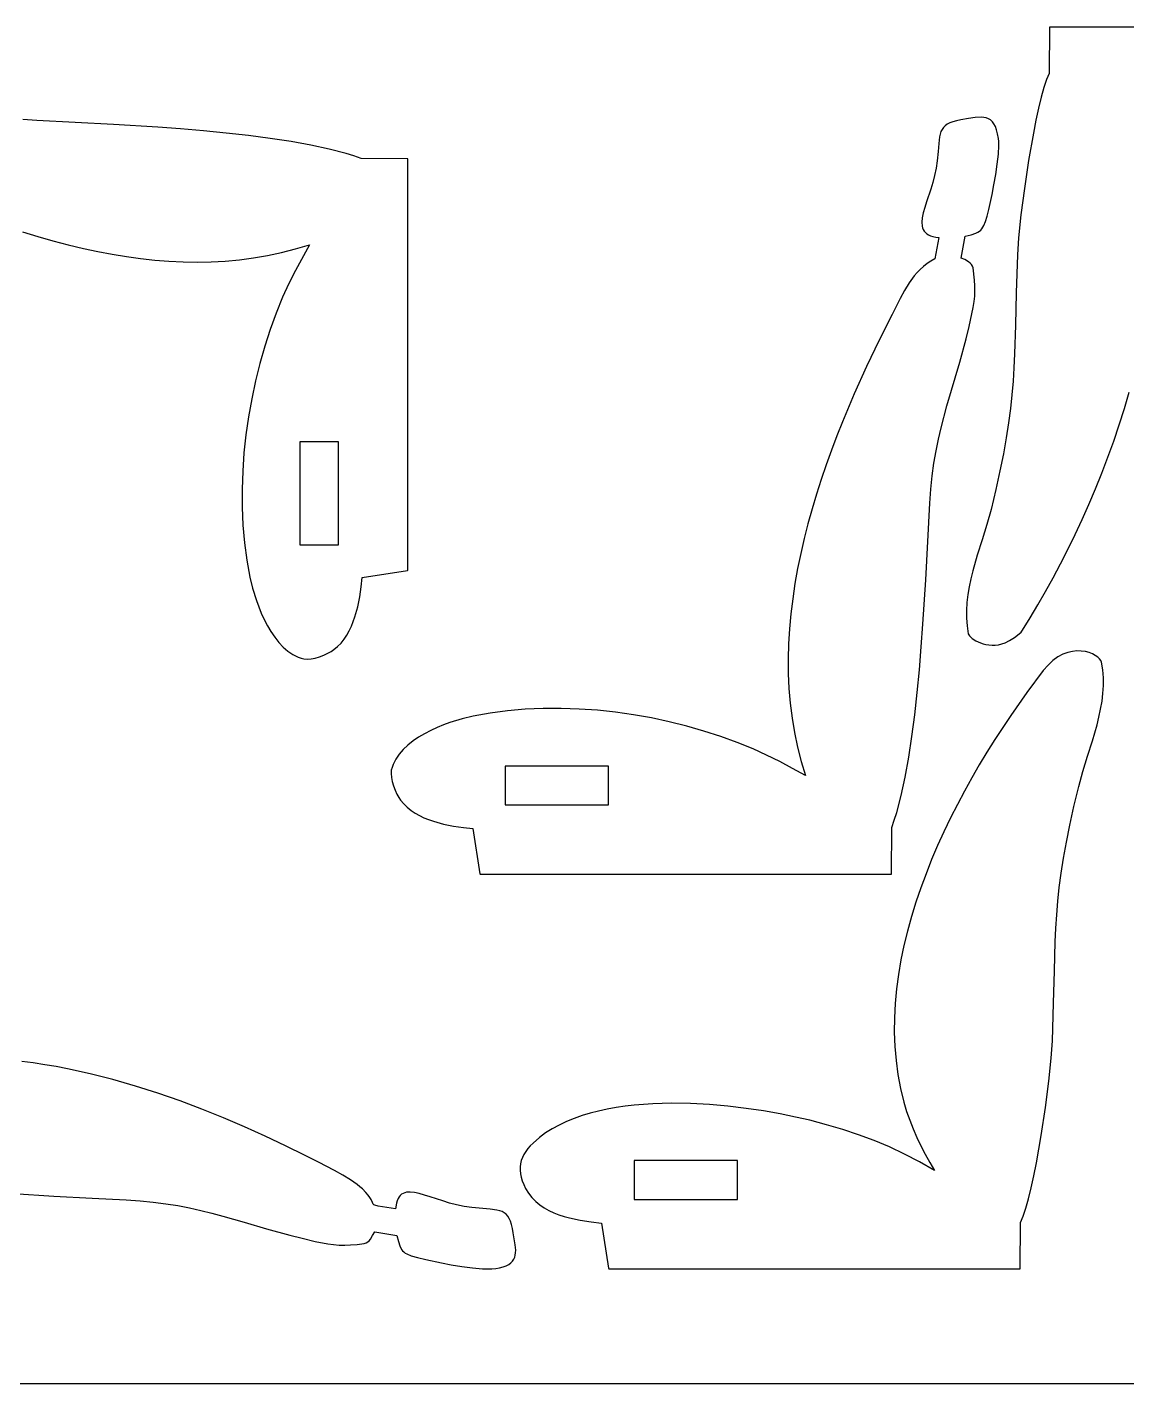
# Model space of a CAD drawing. Extents: x 279 to 859, y 491 to 871.
# Drawn here: x 421.2 to 494.5, y 491 to 581.4 of the extents above; entities that cross this region are included whole.
import ezdxf

# ---------------------------------------------------------------- set-up
doc = ezdxf.new("R2010")
doc.units = 0
doc.layers.get('0').update_dxf_attribs({"linetype": 'CONTINUOUS'})

msp = doc.modelspace()

# ---------------------------------------------------------------- linework, layer by layer
at = {"color": 3}
for p, q in [((489.344872, 581.419444), (489.323272, 578.328744)), ((516.768072, 581.416944), (489.344872, 581.419444)), ((489.146446, 577.92461), (488.96741, 577.39551)), ((489.323272, 578.328744), (489.146446, 577.92461)), ((488.96741, 577.39551), (488.787896, 576.758173)), ((488.609638, 576.029327), (488.434366, 575.225699)), ((488.787896, 576.758173), (488.609638, 576.029327)), ((421.865851, 575.196524), (420.928218, 575.262758)), ((426.969609, 574.929451), (421.865851, 575.196524)), ((482.695743, 575.040362), (482.52241, 574.952101)), ((482.904197, 575.116924), (482.695743, 575.040362)), ((483.151394, 575.183087), (482.904197, 575.116924)), ((483.440951, 575.240153), (483.151394, 575.183087)), ((483.947388, 575.328622), (483.440951, 575.240153)), ((484.397292, 575.396396), (483.947388, 575.328622)), ((484.791137, 575.419161), (484.397292, 575.396396)), ((484.967187, 575.406067), (484.791137, 575.419161)), ((485.129401, 575.372603), (484.967187, 575.406067)), ((485.277838, 575.315729), (485.129401, 575.372603)), ((485.412558, 575.232407), (485.277838, 575.315729)), ((485.533621, 575.119596), (485.412558, 575.232407)), ((485.641085, 574.974259), (485.533621, 575.119596)), ((488.434366, 575.225699), (488.263814, 574.364017)), ((429.916525, 574.745032), (426.969609, 574.929451)), ((431.432531, 574.633021), (429.916525, 574.745032)), ((432.955489, 574.505112), (431.432531, 574.633021)), ((434.469337, 574.359281), (432.955489, 574.505112)), ((435.958016, 574.193506), (434.469337, 574.359281)), ((437.405465, 574.005763), (435.958016, 574.193506)), ((482.055921, 574.289806), (482.017324, 574.104046)), ((482.107926, 574.456065), (482.055921, 574.289806)), ((482.176958, 574.604124), (482.107926, 574.456065)), ((482.266637, 574.735283), (482.176958, 574.604124)), ((482.380582, 574.850842), (482.266637, 574.735283)), ((482.52241, 574.952101), (482.380582, 574.850842)), ((485.735011, 574.793355), (485.641085, 574.974259)), ((485.815458, 574.573846), (485.735011, 574.793355)), ((485.882484, 574.312691), (485.815458, 574.573846)), ((485.936151, 574.006853), (485.882484, 574.312691)), ((488.263814, 574.364017), (487.943797, 572.533406)), ((438.795625, 573.794029), (437.405465, 574.005763)), ((440.112433, 573.556281), (438.795625, 573.794029)), ((441.339831, 573.290497), (440.112433, 573.556281)), ((442.461757, 572.994652), (441.339831, 573.290497)), ((481.965879, 573.668823), (481.924639, 573.139993)), ((482.017324, 574.104046), (481.965879, 573.668823)), ((485.932763, 572.957262), (485.961577, 573.540015)), ((485.956388, 573.790416), (485.936151, 574.006853)), ((485.961577, 573.540015), (485.956388, 573.790416)), ((442.978149, 572.834825), (442.461757, 572.994652)), ((443.462151, 572.666724), (442.978149, 572.834825)), ((446.586451, 572.639124), (443.462151, 572.666724)), ((446.586451, 545.235724), (446.586451, 572.639124)), ((481.864651, 572.507153), (481.789916, 572.012976)), ((481.924639, 573.139993), (481.864651, 572.507153)), ((485.861613, 572.298473), (485.932763, 572.957262)), ((487.943797, 572.533406), (487.663446, 570.671319)), ((481.686113, 571.531825), (481.561779, 571.065919)), ((481.789916, 572.012976), (481.686113, 571.531825)), ((485.639905, 570.912304), (485.760026, 571.603528)), ((485.760026, 571.603528), (485.861613, 572.298473)), ((481.425448, 570.617476), (481.15094, 569.781856)), ((481.561779, 571.065919), (481.425448, 570.617476)), ((485.513151, 570.264681), (485.639905, 570.912304)), ((487.663446, 570.671319), (487.436619, 568.91158)), ((481.15094, 569.781856), (481.029835, 569.399116)), ((485.287351, 569.259753), (485.513151, 570.264681)), ((480.862599, 568.714871), (480.83354, 568.417804)), ((480.930876, 569.042715), (480.862599, 568.714871)), ((481.029835, 569.399116), (480.930876, 569.042715)), ((485.077287, 568.472131), (485.176905, 568.822391)), ((485.176905, 568.822391), (485.287351, 569.259753)), ((487.436619, 568.91158), (487.277175, 567.388013)), ((480.83354, 568.417804), (480.852234, 568.153732)), ((480.852234, 568.153732), (480.882156, 568.034762)), ((480.882156, 568.034762), (480.927217, 567.924873)), ((480.927217, 567.924873), (480.988484, 567.824342)), ((480.988484, 567.824342), (481.067024, 567.733447)), ((484.559812, 567.750733), (484.667413, 567.818305)), ((484.667413, 567.818305), (484.760121, 567.895089)), ((484.760121, 567.895089), (484.840138, 567.982653)), ((484.840138, 567.982653), (484.970897, 568.196406)), ((484.970897, 568.196406), (485.077287, 568.472131)), ((420.906437, 567.772135), (421.912411, 567.465813)), ((421.912411, 567.465813), (422.924681, 567.179239)), ((422.924681, 567.179239), (423.943332, 566.91326)), ((423.943332, 566.91326), (424.968451, 566.668724)), ((440.015551, 566.918524), (439.083751, 565.202012)), ((439.084417, 566.637258), (440.015551, 566.918524)), ((481.067024, 567.733447), (481.163905, 567.652465)), ((481.163905, 567.652465), (481.280192, 567.581672)), ((481.280192, 567.581672), (481.416953, 567.521348)), ((481.416953, 567.521348), (481.575256, 567.471768)), ((481.575256, 567.471768), (481.756166, 567.433211)), ((481.960751, 567.405953), (481.709051, 565.977853)), ((481.756166, 567.433211), (481.960751, 567.405953)), ((483.463251, 566.030553), (483.721451, 567.496053)), ((483.721451, 567.496053), (484.125667, 567.58757)), ((484.125667, 567.58757), (484.435121, 567.6908)), ((484.435121, 567.6908), (484.559812, 567.750733)), ((487.277175, 567.388013), (487.198972, 566.234444)), ((424.968451, 566.668724), (425.921312, 566.463375)), ((425.921312, 566.463375), (426.872102, 566.281528)), ((426.872102, 566.281528), (427.820912, 566.124461)), ((427.820912, 566.124461), (428.767829, 565.993451)), ((435.350723, 565.913219), (436.285698, 566.036629)), ((436.285698, 566.036629), (437.219579, 566.197587)), ((437.219579, 566.197587), (438.152456, 566.397372)), ((438.152456, 566.397372), (439.084417, 566.637258)), ((483.691601, 565.924242), (483.463251, 566.030553)), ((487.198972, 566.234444), (487.124473, 563.721634)), ((428.767829, 565.993451), (429.712943, 565.889774)), ((429.712943, 565.889774), (430.656342, 565.814707)), ((430.656342, 565.814707), (431.598115, 565.769527)), ((431.598115, 565.769527), (432.538351, 565.755512)), ((432.538351, 565.755512), (433.477139, 565.773937)), ((433.477139, 565.773937), (434.414566, 565.826081)), ((434.414566, 565.826081), (435.350723, 565.913219)), ((439.083751, 565.202012), (438.648985, 564.338351)), ((480.721768, 565.276471), (480.517632, 565.066225)), ((480.941403, 565.47397), (480.721768, 565.276471)), ((481.178112, 565.657509), (480.941403, 565.47397)), ((481.433469, 565.825874), (481.178112, 565.657509)), ((481.709051, 565.977853), (481.433469, 565.825874)), ((483.936901, 565.782315), (483.691601, 565.924242)), ((484.04772, 565.697226), (483.936901, 565.782315)), ((484.140951, 565.602307), (484.04772, 565.697226)), ((484.20932, 565.497252), (484.140951, 565.602307)), ((484.245551, 565.381753), (484.20932, 565.497252)), ((484.346242, 564.547587), (484.245551, 565.381753)), ((438.648985, 564.338351), (438.233851, 563.425424)), ((479.982463, 564.371128), (479.6743, 563.866228)), ((480.327419, 564.844443), (479.982463, 564.371128)), ((480.517632, 565.066225), (480.327419, 564.844443)), ((484.368714, 564.182042), (484.346242, 564.547587)), ((438.233851, 563.425424), (437.804349, 562.365306)), ((479.390328, 563.339446), (478.844551, 562.259053)), ((479.6743, 563.866228), (479.390328, 563.339446)), ((484.31606, 563.127056), (484.354338, 563.485485)), ((484.354338, 563.485485), (484.371651, 563.832578)), ((484.371651, 563.832578), (484.368714, 564.182042)), ((487.124473, 563.721634), (487.074, 561.563031)), ((484.173751, 562.321353), (484.256103, 562.743581)), ((484.256103, 562.743581), (484.31606, 563.127056)), ((437.804349, 562.365306), (437.407567, 561.272528)), ((478.844551, 562.259053), (477.987757, 560.559341)), ((483.983641, 561.467379), (484.173751, 562.321353)), ((487.074, 561.563031), (487.014813, 559.637584)), ((437.407567, 561.272528), (437.044871, 560.151063)), ((483.359446, 559.102228), (483.782739, 560.650236)), ((483.782739, 560.650236), (483.983641, 561.467379)), ((437.044871, 560.151063), (436.717631, 559.004887)), ((477.987757, 560.559341), (477.143713, 558.798691)), ((436.717631, 559.004887), (436.427212, 557.837972)), ((477.143713, 558.798691), (476.323881, 556.983864)), ((482.503113, 556.181828), (483.359446, 559.102228)), ((487.014813, 559.637584), (486.971721, 558.724466)), ((486.971721, 558.724466), (486.914172, 557.824244)), ((436.427212, 557.837972), (436.174983, 556.654295)), ((476.323881, 556.983864), (475.53972, 555.121621)), ((486.914172, 557.824244), (486.838075, 556.921785)), ((494.335148, 555.995602), (494.656397, 557.090344)), ((436.174983, 556.654295), (435.962311, 555.457829)), ((482.113623, 554.712583), (482.503113, 556.181828)), ((486.838075, 556.921785), (486.739337, 556.001959)), ((435.962311, 555.457829), (435.790564, 554.252549)), ((486.739337, 556.001959), (486.613866, 555.049635)), ((493.990177, 554.907126), (494.335148, 555.995602)), ((435.790564, 554.252549), (435.661108, 553.042429)), ((475.53972, 555.121621), (475.164597, 554.174833)), ((481.938073, 553.954513), (482.113623, 554.712583)), ((486.613866, 555.049635), (486.457569, 554.049681)), ((493.623042, 553.826532), (493.990177, 554.907126)), ((475.164597, 554.174833), (474.802689, 553.218727)), ((481.778949, 553.17274), (481.938073, 553.954513)), ((486.457569, 554.049681), (486.266354, 552.986966)), ((493.235303, 552.755441), (493.623042, 553.826532)), ((435.661108, 553.042429), (435.575311, 551.831444)), ((474.802689, 553.218727), (474.455428, 552.254148)), ((481.638973, 552.361211), (481.778949, 553.17274)), ((486.266354, 552.986966), (486.036127, 551.846359)), ((492.828516, 551.695469), (493.235303, 552.755441)), ((435.575311, 551.831444), (435.534541, 550.623567)), ((474.455428, 552.254148), (474.124248, 551.281943)), ((481.520867, 551.513872), (481.638973, 552.361211)), ((486.036127, 551.846359), (485.762798, 550.612729)), ((492.404241, 550.648235), (492.828516, 551.695469)), ((474.124248, 551.281943), (473.81058, 550.302955)), ((481.361151, 549.687553), (481.427352, 550.624671)), ((481.427352, 550.624671), (481.520867, 551.513872)), ((491.964036, 549.615358), (492.404241, 550.648235)), ((435.534541, 550.623567), (435.540165, 549.422774)), ((473.81058, 550.302955), (473.515857, 549.31803)), ((485.762798, 550.612729), (485.442272, 549.270944)), ((435.540165, 549.422774), (435.593551, 548.233039)), ((473.515857, 549.31803), (473.241512, 548.328015)), ((481.094104, 544.583265), (481.361151, 549.687553)), ((485.442272, 549.270944), (485.168495, 548.27594)), ((491.50946, 548.598456), (491.964036, 549.615358)), ((435.593551, 548.233039), (435.696065, 547.058336)), ((473.241512, 548.328015), (472.988976, 547.333753)), ((485.168495, 548.27594), (484.853289, 547.258524)), ((491.04207, 547.599148), (491.50946, 548.598456)), ((435.696065, 547.058336), (435.849076, 545.902639)), ((472.988976, 547.333753), (472.759683, 546.33609)), ((484.853289, 547.258524), (484.529428, 546.224277)), ((490.563425, 546.619051), (491.04207, 547.599148)), ((472.759683, 546.33609), (472.555064, 545.335872)), ((484.529428, 546.224277), (484.229685, 545.178781)), ((490.075084, 545.659784), (490.563425, 546.619051)), ((435.849076, 545.902639), (436.053951, 544.769924)), ((443.534851, 544.739124), (446.563551, 545.212524)), ((446.563551, 545.212524), (446.586451, 545.235724)), ((472.555064, 545.335872), (472.376553, 544.333944)), ((489.578604, 544.722966), (490.075084, 545.659784)), ((436.053951, 544.769924), (436.23288, 544.026544)), ((443.467916, 544.113524), (443.534851, 544.739124)), ((472.376553, 544.333944), (472.225582, 543.33115)), ((480.909741, 541.636771), (481.094104, 544.583265)), ((484.099099, 544.65356), (483.986834, 544.127619)), ((484.229685, 545.178781), (484.099099, 544.65356)), ((489.075545, 543.810214), (489.578604, 544.722966)), ((436.23288, 544.026544), (436.485837, 543.207591)), ((443.239507, 542.786934), (443.372773, 543.456329)), ((443.372773, 543.456329), (443.467916, 544.113524)), ((483.896985, 543.601656), (483.833649, 543.07637)), ((483.986834, 544.127619), (483.896985, 543.601656)), ((488.567464, 542.923148), (489.075545, 543.810214)), ((436.485837, 543.207591), (436.640625, 542.784323)), ((436.640625, 542.784323), (436.814579, 542.35962)), ((443.058201, 542.124737), (443.239507, 542.786934)), ((472.225582, 543.33115), (472.103583, 542.328337)), ((483.833649, 543.07637), (483.800923, 542.552458)), ((483.800923, 542.552458), (483.802904, 542.030618)), ((488.055921, 542.063385), (488.567464, 542.923148)), ((436.814579, 542.35962), (437.007919, 541.939302)), ((437.007919, 541.939302), (437.220864, 541.529187)), ((442.818939, 541.489131), (442.946434, 541.802398)), ((442.946434, 541.802398), (443.058201, 542.124737)), ((472.103583, 542.328337), (472.011989, 541.32635)), ((480.797759, 540.121055), (480.909741, 541.636771)), ((483.802904, 542.030618), (483.843688, 541.511547)), ((487.542472, 541.232544), (488.055921, 542.063385)), ((437.220864, 541.529187), (437.453633, 541.135095)), ((437.453633, 541.135095), (437.706446, 540.762845)), ((437.706446, 540.762845), (437.979523, 540.418257)), ((442.329686, 540.628011), (442.511804, 540.899513)), ((442.511804, 540.899513), (442.674475, 541.187361)), ((442.674475, 541.187361), (442.818939, 541.489131)), ((472.011989, 541.32635), (471.952232, 540.326034)), ((483.843688, 541.511547), (483.927372, 540.995944)), ((483.927372, 540.995944), (483.954196, 540.925161)), ((483.954196, 540.925161), (484.005817, 540.847937)), ((484.005817, 540.847937), (484.176613, 540.683442)), ((484.176613, 540.683442), (484.426088, 540.521027)), ((486.6812, 540.5369), (487.015072, 540.739694)), ((487.015072, 540.739694), (487.320819, 540.978263)), ((487.320819, 540.978263), (487.445655, 541.104693)), ((487.445655, 541.104693), (487.542472, 541.232544)), ((437.979523, 540.418257), (438.273084, 540.107151)), ((438.273084, 540.107151), (438.587347, 539.835345)), ((438.587347, 539.835345), (438.922533, 539.608659)), ((441.243335, 539.691488), (441.472272, 539.815549)), ((441.472272, 539.815549), (441.654251, 539.935824)), ((441.654251, 539.935824), (441.902149, 540.143742)), ((441.902149, 540.143742), (442.12688, 540.375279)), ((442.12688, 540.375279), (442.329686, 540.628011)), ((471.952232, 540.326034), (471.925745, 539.328234)), ((480.669876, 538.598403), (480.797759, 540.121055)), ((484.426088, 540.521027), (484.740572, 540.379256)), ((484.740572, 540.379256), (484.91792, 540.321915)), ((484.91792, 540.321915), (485.106394, 540.276697)), ((485.106394, 540.276697), (485.304284, 540.245923)), ((485.304284, 540.245923), (485.509882, 540.231914)), ((485.509882, 540.231914), (485.721478, 540.236991)), ((485.721478, 540.236991), (485.937365, 540.263474)), ((485.937365, 540.263474), (486.155832, 540.313685)), ((486.155832, 540.313685), (486.375172, 540.389944)), ((486.375172, 540.389944), (486.6812, 540.5369)), ((490.867536, 539.821849), (490.552353, 539.748995)), ((491.171029, 539.851255), (490.867536, 539.821849)), ((491.459393, 539.842882), (491.171029, 539.851255)), ((491.729185, 539.802398), (491.459393, 539.842882)), ((491.976967, 539.735472), (491.729185, 539.802398)), ((438.922533, 539.608659), (439.278861, 539.432912)), ((439.278861, 539.432912), (439.465022, 539.365959)), ((439.465022, 539.365959), (439.656551, 539.313924)), ((439.656551, 539.313924), (439.87738, 539.293335)), ((439.87738, 539.293335), (440.134067, 539.316779)), ((440.134067, 539.316779), (440.412808, 539.376286)), ((440.412808, 539.376286), (440.699801, 539.463887)), ((440.699801, 539.463887), (440.981244, 539.571611)), ((440.981244, 539.571611), (441.243335, 539.691488)), ((471.925745, 539.328234), (471.93396, 538.333795)), ((489.243547, 538.909721), (488.92153, 538.534594)), ((489.571078, 539.213056), (489.243547, 538.909721)), ((489.900684, 539.450267), (489.571078, 539.213056)), ((490.228922, 539.627024), (489.900684, 539.450267)), ((490.552353, 539.748995), (490.228922, 539.627024)), ((492.199296, 539.647774), (491.976967, 539.735472)), ((492.392732, 539.544971), (492.199296, 539.647774)), ((492.553834, 539.432733), (492.392732, 539.544971)), ((492.679162, 539.316728), (492.553834, 539.432733)), ((492.765274, 539.202626), (492.679162, 539.316728)), ((492.80873, 539.096094), (492.765274, 539.202626)), ((492.892568, 538.58124), (492.80873, 539.096094)), ((471.93396, 538.333795), (471.978309, 537.343564)), ((480.524065, 537.084849), (480.669876, 538.598403)), ((488.92153, 538.534594), (487.837512, 537.085247)), ((492.933445, 538.062642), (492.892568, 538.58124)), ((492.935466, 537.541037), (492.933445, 538.062642)), ((471.978309, 537.343564), (472.060226, 536.358384)), ((480.358301, 535.596428), (480.524065, 537.084849)), ((487.837512, 537.085247), (486.756993, 535.54965)), ((492.902738, 537.017158), (492.935466, 537.541037)), ((472.060226, 536.358384), (472.181142, 535.379102)), ((492.749455, 535.965527), (492.839366, 536.491743)), ((492.839366, 536.491743), (492.902738, 537.017158)), ((450.191595, 535.321033), (449.372585, 535.068242)), ((450.934951, 535.499453), (450.191595, 535.321033)), ((452.069368, 535.703814), (450.934951, 535.499453)), ((453.226073, 535.856538), (452.069368, 535.703814)), ((454.401191, 535.958958), (453.226073, 535.856538)), ((455.590846, 536.012407), (454.401191, 535.958958)), ((456.791164, 536.018219), (455.590846, 536.012407)), ((457.998269, 535.977727), (456.791164, 536.018219)), ((459.208285, 535.892265), (457.998269, 535.977727)), ((460.417338, 535.763165), (459.208285, 535.892265)), ((461.621553, 535.591762), (460.417338, 535.763165)), ((462.817054, 535.379389), (461.621553, 535.591762)), ((463.999965, 535.12738), (462.817054, 535.379389)), ((472.181142, 535.379102), (472.34249, 534.406562)), ((480.170558, 534.149172), (480.358301, 535.596428)), ((486.756993, 535.54965), (486.222311, 534.752171)), ((492.506443, 534.913632), (492.637112, 535.439245)), ((492.637112, 535.439245), (492.749455, 535.965527)), ((448.104128, 534.545983), (447.693951, 534.332915)), ((448.524508, 534.739422), (448.104128, 534.545983)), ((448.949269, 534.913439), (448.524508, 534.739422)), ((449.372585, 535.068242), (448.949269, 534.913439)), ((465.166412, 534.837067), (463.999965, 535.12738)), ((466.312519, 534.509784), (465.166412, 534.837067)), ((467.434412, 534.146865), (466.312519, 534.509784)), ((472.34249, 534.406562), (472.545702, 533.441611)), ((486.222311, 534.752171), (485.693621, 533.936324)), ((492.206548, 533.867357), (492.506443, 534.913632)), ((446.582872, 533.573864), (446.271742, 533.280207)), ((446.9275, 533.847063), (446.582872, 533.573864)), ((447.2998, 534.100011), (446.9275, 533.847063)), ((447.693951, 534.332915), (447.2998, 534.100011)), ((468.528214, 533.749644), (467.434412, 534.146865)), ((469.590051, 533.319453), (468.528214, 533.749644)), ((479.95881, 532.759115), (480.170558, 534.149172)), ((485.693621, 533.936324), (485.17263, 533.103176)), ((491.882616, 532.832587), (492.206548, 533.867357)), ((445.773263, 532.63069), (445.597562, 532.274415)), ((445.999931, 532.965885), (445.773263, 532.63069)), ((446.271742, 533.280207), (445.999931, 532.965885)), ((470.490453, 532.909734), (469.590051, 533.319453)), ((471.361838, 532.471478), (470.490453, 532.909734)), ((472.545702, 533.441611), (472.792212, 532.485092)), ((479.721032, 531.442291), (479.95881, 532.759115)), ((485.17263, 533.103176), (484.661044, 532.253791)), ((491.567495, 531.815204), (491.882616, 532.832587)), ((445.478651, 531.896853), (445.458033, 531.676036)), ((445.458033, 531.676036), (445.481462, 531.419384)), ((445.530644, 532.088308), (445.478651, 531.896853)), ((445.597562, 532.274415), (445.530644, 532.088308)), ((472.220681, 532.011809), (471.361838, 532.471478)), ((473.083451, 531.537853), (472.220681, 532.011809)), ((472.792212, 532.485092), (473.083451, 531.537853)), ((484.661044, 532.253791), (484.160569, 531.389235)), ((491.29403, 530.821094), (491.567495, 531.815204)), ((445.481462, 531.419384), (445.540964, 531.140691)), ((445.540964, 531.140691), (445.628563, 530.853753)), ((445.628563, 530.853753), (445.736287, 530.572364)), ((479.455196, 530.214734), (479.721032, 531.442291)), ((484.160569, 531.389235), (483.67291, 530.510573)), ((490.972517, 529.474542), (491.29403, 530.821094)), ((445.736287, 530.572364), (445.856159, 530.310321)), ((445.856159, 530.310321), (445.980205, 530.081419)), ((445.980205, 530.081419), (446.100451, 529.899453)), ((446.100451, 529.899453), (446.308431, 529.651552)), ((479.159278, 529.092476), (479.455196, 530.214734)), ((483.67291, 530.510573), (483.199774, 529.618869)), ((446.308431, 529.651552), (446.540009, 529.42681)), ((446.540009, 529.42681), (446.792762, 529.22399)), ((446.792762, 529.22399), (447.06427, 529.041851)), ((447.06427, 529.041851), (447.352111, 528.879156)), ((478.999405, 528.575846), (479.159278, 529.092476)), ((483.199774, 529.618869), (482.742867, 528.71519)), ((490.698555, 528.237792), (490.972517, 529.474542)), ((447.352111, 528.879156), (447.653865, 528.734665)), ((447.653865, 528.734665), (447.96711, 528.607139)), ((447.96711, 528.607139), (448.289426, 528.49534)), ((448.289426, 528.49534), (448.951584, 528.313967)), ((448.951584, 528.313967), (449.62097, 528.180635)), ((449.62097, 528.180635), (450.278215, 528.085434)), ((450.278215, 528.085434), (450.903951, 528.018453)), ((478.803651, 524.966953), (478.831251, 528.091553)), ((478.831251, 528.091553), (478.999405, 528.575846)), ((482.742867, 528.71519), (482.303894, 527.8006)), ((490.468004, 527.095495), (490.698555, 528.237792)), ((450.903951, 528.018453), (451.377151, 524.989853)), ((482.303894, 527.8006), (481.884562, 526.876165)), ((481.884562, 526.876165), (481.486576, 525.94295)), ((490.276722, 526.032305), (490.468004, 527.095495)), ((481.486576, 525.94295), (481.111643, 525.002019)), ((490.120571, 525.032874), (490.276722, 526.032305)), ((451.377151, 524.989853), (451.400351, 524.966953)), ((451.400351, 524.966953), (478.803651, 524.966953)), ((481.111643, 525.002019), (480.761468, 524.054439)), ((489.995409, 524.081854), (490.120571, 525.032874)), ((480.761468, 524.054439), (480.437758, 523.101274)), ((489.897097, 523.163897), (489.995409, 524.081854)), ((480.437758, 523.101274), (480.142218, 522.14359)), ((489.821493, 522.263657), (489.897097, 523.163897)), ((480.142218, 522.14359), (479.876555, 521.182452)), ((489.764457, 521.365785), (489.821493, 522.263657)), ((479.876555, 521.182452), (479.642474, 520.218924)), ((489.721849, 520.454933), (489.764457, 521.365785)), ((479.642474, 520.218924), (479.441681, 519.254073)), ((489.663357, 518.532902), (489.721849, 520.454933)), ((479.441681, 519.254073), (479.275883, 518.288963)), ((479.275883, 518.288963), (479.146785, 517.32466)), ((489.612891, 516.374783), (489.663357, 518.532902)), ((479.146785, 517.32466), (479.056093, 516.362229)), ((479.056093, 516.362229), (479.005514, 515.402734)), ((489.53733, 513.857794), (489.612891, 516.374783)), ((479.005514, 515.402734), (478.996753, 514.447242)), ((478.996753, 514.447242), (479.031516, 513.496817)), ((489.458774, 512.699639), (489.53733, 513.857794)), ((479.031516, 513.496817), (479.111509, 512.552524)), ((489.29965, 511.176351), (489.458774, 512.699639)), ((421.621845, 512.389133), (420.864758, 512.485757)), ((422.380037, 512.27614), (421.621845, 512.389133)), ((423.138884, 512.147378), (422.380037, 512.27614)), ((423.897934, 512.003452), (423.138884, 512.147378)), ((425.414841, 511.672515), (423.897934, 512.003452)), ((479.111509, 512.552524), (479.238439, 511.61543)), ((426.927151, 511.28815), (425.414841, 511.672515)), ((428.431256, 510.855179), (426.927151, 511.28815)), ((429.923548, 510.378423), (428.431256, 510.855179)), ((479.238439, 511.61543), (479.41401, 510.686598)), ((489.073526, 509.419972), (489.29965, 511.176351)), ((431.400421, 509.862704), (429.923548, 510.378423)), ((479.41401, 510.686598), (479.63993, 509.767094)), ((432.858265, 509.312843), (431.400421, 509.862704)), ((434.293475, 508.733662), (432.858265, 509.312843)), ((458.732248, 509.043618), (458.187991, 508.878909)), ((459.292413, 509.187999), (458.732248, 509.043618)), ((459.866895, 509.312825), (459.292413, 509.187999)), ((460.4541, 509.418871), (459.866895, 509.312825)), ((461.052436, 509.50691), (460.4541, 509.418871)), ((461.660311, 509.577717), (461.052436, 509.50691)), ((462.276132, 509.632066), (461.660311, 509.577717)), ((462.898306, 509.670732), (462.276132, 509.632066)), ((464.155343, 509.704107), (462.898306, 509.670732)), ((465.418681, 509.684037), (464.155343, 509.704107)), ((466.675579, 509.616714), (465.418681, 509.684037)), ((467.913296, 509.508332), (466.675579, 509.616714)), ((469.119091, 509.365083), (467.913296, 509.508332)), ((470.280223, 509.193162), (469.119091, 509.365083)), ((471.383951, 508.998762), (470.280223, 509.193162)), ((479.63993, 509.767094), (479.819561, 509.165274)), ((479.819561, 509.165274), (480.023057, 508.574879)), ((488.793968, 507.562544), (489.073526, 509.419972)), ((435.702441, 508.129982), (434.293475, 508.733662)), ((437.081557, 507.506625), (435.702441, 508.129982)), ((456.666603, 508.255066), (456.201909, 508.0013)), ((457.153576, 508.485407), (456.666603, 508.255066)), ((457.661237, 508.693096), (457.153576, 508.485407)), ((458.187991, 508.878909), (457.661237, 508.693096)), ((472.417534, 508.788075), (471.383951, 508.998762)), ((473.36823, 508.567294), (472.417534, 508.788075)), ((474.48347, 508.275254), (473.36823, 508.567294)), ((475.566102, 507.956438), (474.48347, 508.275254)), ((480.023057, 508.574879), (480.249186, 507.99511)), ((438.427214, 506.868413), (437.081557, 507.506625)), ((455.34573, 507.420394), (454.922226, 507.055101)), ((455.761087, 507.723334), (455.34573, 507.420394)), ((456.201909, 508.0013), (455.761087, 507.723334)), ((476.621466, 507.606319), (475.566102, 507.956438)), ((477.654905, 507.220369), (476.621466, 507.606319)), ((480.249186, 507.99511), (480.496718, 507.425169)), ((480.496718, 507.425169), (480.764419, 506.864257)), ((488.474542, 505.736111), (488.793968, 507.562544)), ((439.735806, 506.220166), (438.427214, 506.868413)), ((454.434898, 506.488102), (454.314483, 506.29216)), ((454.576757, 506.680263), (454.434898, 506.488102)), ((454.739415, 506.869107), (454.576757, 506.680263)), ((454.922226, 507.055101), (454.739415, 506.869107)), ((478.671759, 506.79406), (477.654905, 507.220369)), ((479.677371, 506.322863), (478.671759, 506.79406)), ((480.677081, 505.802251), (479.677371, 506.322863)), ((480.764419, 506.864257), (481.05106, 506.311573)), ((440.618039, 505.782135), (439.735806, 506.220166)), ((441.701018, 505.223391), (440.618039, 505.782135)), ((454.060173, 505.461269), (454.056658, 505.23944)), ((454.088357, 505.676991), (454.060173, 505.461269)), ((454.140568, 505.887069), (454.088357, 505.676991)), ((454.216158, 506.091971), (454.140568, 505.887069)), ((454.314483, 506.29216), (454.216158, 506.091971)), ((481.67623, 505.227694), (480.677081, 505.802251)), ((481.05106, 506.311573), (481.355407, 505.766318)), ((481.355407, 505.766318), (481.67623, 505.227694)), ((488.304119, 504.87578), (488.474542, 505.736111)), ((442.246295, 504.918276), (441.701018, 505.223391)), ((442.755967, 504.60641), (442.246295, 504.918276)), ((443.201436, 504.295604), (442.755967, 504.60641)), ((454.056658, 505.23944), (454.07846, 505.011038)), ((454.07846, 505.011038), (454.126223, 504.775598)), ((454.126223, 504.775598), (454.200592, 504.532654)), ((454.200592, 504.532654), (454.302212, 504.281741)), ((488.128816, 504.072713), (488.304119, 504.87578)), ((420.292985, 503.680291), (422.997006, 503.51087)), ((443.391158, 504.143038), (443.201436, 504.295604)), ((443.554106, 503.993666), (443.391158, 504.143038)), ((443.77121, 503.766468), (443.554106, 503.993666)), ((443.932813, 503.575433), (443.77121, 503.766468)), ((446.16591, 503.638509), (446.078311, 503.560413)), ((446.262676, 503.699279), (446.16591, 503.638509)), ((446.368418, 503.743797), (446.262676, 503.699279)), ((446.482946, 503.773139), (446.368418, 503.743797)), ((446.737593, 503.790594), (446.482946, 503.773139)), ((447.025093, 503.760244), (446.737593, 503.790594)), ((447.343918, 503.690691), (447.025093, 503.760244)), ((447.692544, 503.590536), (447.343918, 503.690691)), ((454.302212, 504.281741), (454.43173, 504.022394)), ((454.43173, 504.022394), (454.628311, 503.705745)), ((454.628311, 503.705745), (454.853016, 503.421247)), ((487.95033, 503.343416), (488.128816, 504.072713)), ((422.997006, 503.51087), (425.532933, 503.376853)), ((425.532933, 503.376853), (427.805306, 503.268066)), ((427.805306, 503.268066), (428.734948, 503.208883)), ((428.734948, 503.208883), (429.6163, 503.123213)), ((429.6163, 503.123213), (430.45563, 503.013488)), ((430.45563, 503.013488), (431.259204, 502.882135)), ((431.259204, 502.882135), (432.033289, 502.731585)), ((432.033289, 502.731585), (432.78415, 502.564266)), ((444.048537, 503.416934), (443.932813, 503.575433)), ((444.128003, 503.287346), (444.048537, 503.416934)), ((444.21665, 503.100404), (444.128003, 503.287346)), ((444.275731, 502.985604), (444.21665, 503.100404)), ((444.318239, 502.946194), (444.275731, 502.985604)), ((444.382221, 502.913943), (444.318239, 502.946194)), ((444.613097, 502.856418), (444.382221, 502.913943)), ((445.755906, 502.667766), (444.613097, 502.856418)), ((445.8234, 503.053257), (445.755906, 502.667766)), ((445.872424, 503.211412), (445.8234, 503.053257)), ((445.931377, 503.347939), (445.872424, 503.211412)), ((446.00007, 503.463914), (445.931377, 503.347939)), ((446.078311, 503.560413), (446.00007, 503.463914)), ((448.069442, 503.46838), (447.692544, 503.590536)), ((448.901954, 503.192466), (448.069442, 503.46838)), ((449.354516, 503.055912), (448.901954, 503.192466)), ((449.829246, 502.931759), (449.354516, 503.055912)), ((450.324618, 502.828611), (449.829246, 502.931759)), ((450.839106, 502.755066), (450.324618, 502.828611)), ((452.07359, 502.646521), (450.839106, 502.755066)), ((454.853016, 503.421247), (455.103237, 503.166955)), ((455.103237, 503.166955), (455.376366, 502.940923)), ((455.376366, 502.940923), (455.669796, 502.741202)), ((455.669796, 502.741202), (455.98092, 502.565846)), ((487.590591, 502.172151), (487.770357, 502.704394)), ((487.770357, 502.704394), (487.95033, 503.343416)), ((432.78415, 502.564266), (433.518054, 502.382609)), ((433.518054, 502.382609), (434.241268, 502.189041)), ((434.241268, 502.189041), (435.680692, 501.775895)), ((452.517117, 502.586691), (452.07359, 502.646521)), ((452.702128, 502.542564), (452.517117, 502.586691)), ((452.865181, 502.484079), (452.702128, 502.542564)), ((453.008183, 502.407571), (452.865181, 502.484079)), ((453.133042, 502.309378), (453.008183, 502.407571)), ((453.241664, 502.185835), (453.133042, 502.309378)), ((453.335959, 502.03328), (453.241664, 502.185835)), ((453.417833, 501.848049), (453.335959, 502.03328)), ((453.489194, 501.626479), (453.417833, 501.848049)), ((455.98092, 502.565846), (456.30713, 502.412909)), ((456.30713, 502.412909), (456.645818, 502.280444)), ((456.645818, 502.280444), (456.994376, 502.166504)), ((456.994376, 502.166504), (457.350198, 502.069142)), ((457.350198, 502.069142), (458.0732, 501.916366)), ((458.0732, 501.916366), (458.793965, 501.806542)), ((458.793965, 501.806542), (459.49163, 501.724094)), ((487.41273, 501.763194), (487.590591, 502.172151)), ((435.680692, 501.775895), (437.152551, 501.34426)), ((437.152551, 501.34426), (438.706979, 500.913573)), ((438.706979, 500.913573), (439.530822, 500.704657)), ((444.234525, 500.88957), (444.373106, 501.139966)), ((444.373106, 501.139966), (445.837906, 500.898066)), ((445.837906, 500.898066), (445.950629, 500.500983)), ((453.551949, 501.364906), (453.489194, 501.626479)), ((453.608006, 501.059666), (453.551949, 501.364906)), ((453.738598, 500.266595), (453.608006, 501.059666)), ((459.49163, 501.724094), (459.96283, 498.707294)), ((487.39143, 498.672894), (487.41273, 501.763194)), ((439.530822, 500.704657), (440.394106, 500.503266)), ((440.394106, 500.503266), (441.248803, 500.335957)), ((441.248803, 500.335957), (441.63123, 500.284556)), ((441.63123, 500.284556), (442.002681, 500.255066)), ((442.002681, 500.255066), (442.377385, 500.247796)), ((442.377385, 500.247796), (442.769572, 500.263051)), ((442.769572, 500.263051), (443.193469, 500.301139)), ((443.193469, 500.301139), (443.663306, 500.362366)), ((443.663306, 500.362366), (443.796279, 500.398642)), ((443.796279, 500.398642), (443.909212, 500.462013)), ((443.909212, 500.462013), (444.005805, 500.547636)), ((444.005805, 500.547636), (444.089756, 500.650666)), ((444.089756, 500.650666), (444.234525, 500.88957)), ((445.950629, 500.500983), (446.048247, 500.197577)), ((446.048247, 500.197577), (446.156706, 499.969057)), ((453.76723, 499.911818), (453.738598, 500.266595)), ((446.156706, 499.969057), (446.223111, 499.877006)), ((446.223111, 499.877006), (446.301956, 499.796629)), ((446.301956, 499.796629), (446.396486, 499.725576)), ((446.396486, 499.725576), (446.509943, 499.661499)), ((446.509943, 499.661499), (446.806615, 499.544874)), ((446.806615, 499.544874), (447.21792, 499.427961)), ((447.21792, 499.427961), (447.769806, 499.291966)), ((447.769806, 499.291966), (448.813025, 499.063716)), ((453.448608, 499.068838), (453.559518, 499.182978)), ((453.559518, 499.182978), (453.643724, 499.308414)), ((453.643724, 499.308414), (453.703912, 499.444583)), ((453.703912, 499.444583), (453.742768, 499.590916)), ((453.742768, 499.590916), (453.762979, 499.74685)), ((453.762979, 499.74685), (453.76723, 499.911818)), ((448.813025, 499.063716), (449.473464, 498.939398)), ((449.473464, 498.939398), (450.177131, 498.825641)), ((450.177131, 498.825641), (450.887033, 498.735462)), ((450.887033, 498.735462), (451.566175, 498.681879)), ((451.566175, 498.681879), (452.177564, 498.677908)), ((452.177564, 498.677908), (452.44629, 498.698595)), ((452.44629, 498.698595), (452.684206, 498.736566)), ((452.684206, 498.736566), (452.928793, 498.79986)), ((452.928793, 498.79986), (453.135931, 498.876714)), ((453.135931, 498.876714), (453.308307, 498.966562)), ((453.308307, 498.966562), (453.448608, 499.068838)), ((459.96283, 498.707294), (459.96783, 498.674894)), ((459.96783, 498.674894), (487.39143, 498.672894))]:
    msp.add_line(p, q, dxfattribs=at)
at = {"color": 5}
for p, q in [((439.376851, 553.789424), (439.376851, 546.908224)), ((441.957251, 553.789424), (439.376851, 553.789424)), ((441.957251, 546.908224), (441.957251, 553.789424)), ((439.376851, 546.908224), (441.957251, 546.908224)), ((459.954051, 532.176553), (453.073151, 532.176553)), ((453.073151, 532.176553), (453.073151, 529.596153)), ((459.954051, 529.596153), (459.954051, 532.176553)), ((453.073151, 529.596153), (459.954051, 529.596153)), ((468.54193, 505.882394), (461.66083, 505.882394)), ((461.66083, 505.882394), (461.66083, 503.302094)), ((468.54193, 503.302094), (468.54193, 505.882394)), ((461.66083, 503.302094), (468.54193, 503.302094))]:
    msp.add_line(p, q, dxfattribs=at)
at = {"color": 7}
msp.add_line((858.559376, 491.005032), (278.559376, 491.005032), dxfattribs=at)

doc.saveas('drawing.dxf')
